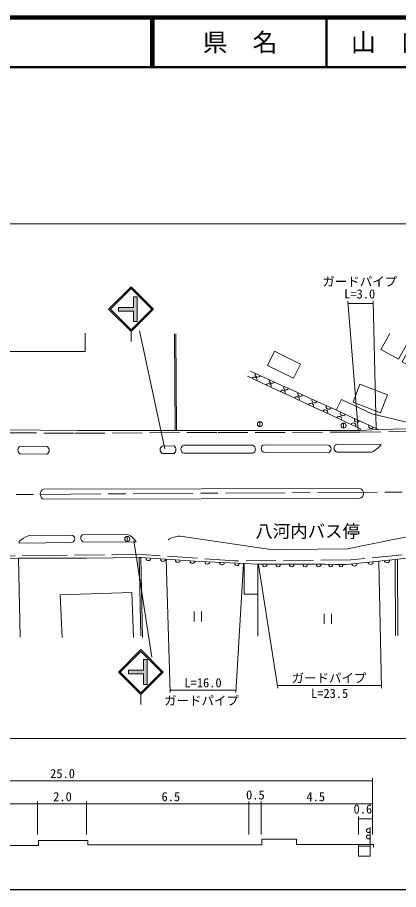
# Model space of a CAD drawing. Units: millimetres, scale not verified, with parts at other scales. Extents: x 40000 to 680000, y 20000 to 380000.
# Drawn here: x 270923 to 347441, y 205000 to 380000 of the extents above; entities that cross this region are included whole.
import ezdxf
from ezdxf.enums import TextEntityAlignment as Align

# ---------------------------------------------------------------- set-up
doc = ezdxf.new("R2010")
doc.units = ezdxf.units.MM
doc.header["$LTSCALE"] = 1000
doc.linetypes.add('CHAIN', pattern=[18.5, 12, -1.5, 3.5, -1.5])
doc.linetypes.add('DASHED', pattern=[7.5, 6, -1.5])
for name, color, linetype, lineweight in [('M-BGD', 7, 'Continuous', 13), ('M-BGD-EXST', 7, 'Continuous', 13), ('M-BMK', 2, 'CHAIN', 13), ('M-STR-HTXT', 7, 'Continuous', 13), ('M-STR-STRC', 7, 'Continuous', 13), ('M-STR-STRD', 7, 'Continuous', 13), ('M-TTL', 2, 'Continuous', 140), ('M-TTL-BAND', 7, 'Continuous', 25), ('M-TTL-LINE', 7, 'Continuous', 50)]:
    doc.layers.add(name, color=color, linetype=linetype, lineweight=lineweight)
doc.layers.add('M-BMK-HTXT', color=7, linetype='Continuous')
doc.layers.add('M-TTL-TXT', color=7, linetype='Continuous')
doc.styles.add('ＭＳ ゴシック', font='')
doc.styles.get('ＭＳ ゴシック').set_extended_font_data('MS Gothic')

msp = doc.modelspace()

# ---------------------------------------------------------------- hatches: boundary and pattern name
at = {"layer": 'M-STR-STRC'}
for points in [[(291226, 321829), (294226, 321829), (294226, 323954), (294976, 323954), (294976, 318954), (294226, 318954), (294226, 321079), (291226, 321079)], [(293204, 249024), (296204, 249024), (296204, 251149), (296954, 251149), (296954, 246149), (296204, 246149), (296204, 248274), (293204, 248274)]]:
    msp.add_hatch(color=256, dxfattribs=at).paths.add_polyline_path(points)

# ---------------------------------------------------------------- linework, layer by layer
at = {"layer": 'M-BGD'}
for p, q in [((302484, 316509), (302578, 297142)), ((322515, 313049), (321098, 310180)), ((327769, 310453), (322515, 313049)), ((321098, 310180), (326352, 307584)), ((326352, 307584), (327769, 310453)), ((317103, 308000), (319938, 306685)), ((320577, 307703), (317727, 308997)), ((319938, 306685), (322773, 305370)), ((323427, 306408), (320577, 307703)), ((326277, 305114), (323427, 306408)), ((339691, 306404), (338307, 302822)), ((345204, 304273), (339691, 306404)), ((322773, 305370), (325608, 304055)), ((329126, 303819), (326277, 305114)), ((325608, 304055), (328443, 302740)), ((331976, 302525), (329126, 303819)), ((338307, 302822), (343819, 300691)), ((343819, 300691), (345204, 304273)), ((328443, 302740), (331278, 301425)), ((331278, 301425), (334113, 300110)), ((334826, 301230), (331976, 302525)), ((337676, 299936), (334826, 301230)), ((334113, 300110), (336948, 298795)), ((340526, 298642), (337676, 299936)), ((336948, 298795), (339783, 297479)), ((343375, 297347), (340526, 298642)), ((302356, 294011), (299986, 293996)), ((318163, 294145), (304333, 294145)), ((333321, 294204), (320441, 294263)), ((343903, 294338), (335093, 294373)), ((343903, 294338), (343902, 294162)), ((271448, 292446), (276827, 292371)), ((276848, 293891), (271469, 293966)), ((299996, 292516), (302366, 292531)), ((304333, 292545), (318163, 292545)), ((320434, 292723), (333314, 292664)), ((335087, 292773), (342068, 292745)), ((354606, 276874), (337185, 273353)), ((271279, 274491), (271274, 274854)), ((281837, 276116), (273101, 275996)), ((284143, 274758), (294692, 274676)), ((284154, 276278), (293196, 276208)), ((294692, 274676), (294694, 274941)), ((271279, 274491), (281858, 274636)), ((271467, 255627), (271130, 271467)), ((295690, 255926), (295357, 271605)), ((298682, 271415), (295723, 271605)), ((301641, 271226), (298682, 271415)), ((346756, 271250), (343479, 270916)), ((346756, 271250), (346848, 255998)), ((304600, 271036), (301641, 271226)), ((307559, 270847), (304600, 271036)), ((310527, 270707), (307559, 270847)), ((313496, 270568), (310527, 270707)), ((316464, 270429), (313496, 270568)), ((319160, 264272), (319218, 270279)), ((321924, 270276), (319218, 270279)), ((324630, 270273), (321924, 270276)), ((327336, 270269), (324630, 270273)), ((330042, 270266), (327336, 270269)), ((332748, 270263), (330042, 270266)), ((334836, 270255), (332748, 270263)), ((336924, 270247), (334836, 270255)), ((340201, 270581), (336924, 270247)), ((343479, 270916), (340201, 270581)), ((342182, 227319), (342182, 216062)), ((274950, 216062), (274950, 222677)), ((284778, 216062), (284778, 222677)), ((317360, 216062), (317360, 222677)), ((319845, 216062), (319845, 222677)), ((342182, 222177), (217304, 222177)), ((339364, 219674), (339364, 216062)), ((342182, 219174), (339364, 219174)), ((341757, 214045), (341757, 217552)), ((339375, 213719), (341757, 213719))]:
    msp.add_line(p, q, dxfattribs=at)
at = {"layer": 'M-BGD', "linetype": 'DASHED'}
for p, q in [((366390, 297204), (339678, 296757)), ((271130, 271467), (263887, 271379)), ((316464, 270429), (319218, 270279))]:
    msp.add_line(p, q, dxfattribs=at)
for points in [[(339678, 296757), (310956, 296731), (282221, 296552), (248800, 296842), (218168, 297319), (190626, 297618), (178656, 297833), (167888, 300374), (164894, 303368), (157544, 314741), (157120, 318068)], [(339665, 297126), (343375, 297347), (357233, 297637)], [(355594, 272933), (337832, 271132), (314545, 270979), (295881, 272211), (277941, 272059), (257020, 271716), (230450, 271366), (214208, 271489), (193907, 271796), (167743, 272067), (157871, 272248)]]:
    msp.add_lwpolyline(points, dxfattribs=at)
at = {"layer": 'M-BGD'}
for points in [[(252980, 297396), (283049, 297096), (302842, 297142), (302753, 316498)], [(284518, 316675), (284511, 312949), (267552, 312968), (267605, 316676)], [(355728, 313997), (352625, 308319), (348150, 310915), (350155, 314483), (349353, 314926), (347411, 311443), (343885, 313385), (345680, 316573)], [(334936, 301180), (335972, 303304), (342051, 300456), (349875, 298595), (353174, 307758), (356256, 313533)], [(302842, 297142), (339665, 297126), (339783, 297479)], [(303591, 275888), (321321, 273306), (323112, 273168), (325104, 273256), (337185, 273353)], [(271130, 271467), (284780, 271498), (295350, 271605), (295723, 271605), (296028, 255602)], [(347321, 255992), (347247, 271325), (346756, 271250)], [(347247, 271325), (355277, 272157), (356087, 272157), (357010, 271075)], [(316464, 270429), (316445, 264263), (319160, 264272), (319157, 255818)], [(294239, 255576), (293921, 264629), (279520, 264158), (279874, 255565)], [(217304, 216062), (217304, 226819), (342182, 226819)], [(217555, 213145), (217555, 213836), (233052, 213836), (233052, 214775), (240109, 214775), (240109, 213844), (275133, 213844), (275133, 214835), (285028, 214835), (285028, 213979), (319959, 213979), (319959, 215079), (326952, 215079), (326952, 214045), (342408, 214045), (342408, 213477)], [(339375, 214045), (339375, 211676), (341757, 211676), (341757, 214045)]]:
    msp.add_lwpolyline(points, dxfattribs=at)
for centre in [(341383, 216834), (341383, 215554)]:
    msp.add_circle(centre, 388, dxfattribs=at)
for centre, radius, start, end in [((319161, 308370), 522, 157.99998, 333.14129), ((318512, 307324), 521, 337.45568, 152.7717), ((321347, 306008), 521, 337.45543, 152.77295), ((322011, 307076), 522, 158.00045, 333.14081), ((324182, 304693), 521, 337.45519, 152.77172), ((324861, 305781), 522, 158.00094, 333.14078), ((327711, 304487), 522, 157.99998, 333.14129), ((327017, 303378), 521, 337.45568, 152.7717), ((330560, 303192), 522, 158.00045, 333.14081), ((329852, 302063), 521, 337.45464, 152.77274), ((332687, 300748), 521, 337.45519, 152.77172), ((333410, 301898), 522, 158.00094, 333.14078), ((335522, 299433), 521, 337.45543, 152.77295), ((336260, 300603), 522, 158.00045, 333.14081), ((339110, 299309), 522, 158.00094, 333.14078), ((338357, 298118), 521, 337.45568, 152.7717), ((341960, 298014), 522, 158.00094, 333.14078), ((301798, 293267), 930, 307.60243, 53.11377), ((304576, 293345), 836, 106.84455, 253.15545), ((317832, 293345), 866, 292.51118, 67.48882), ((320654, 293492), 800, 105.47686, 253.99631), ((333088, 293435), 803, 286.29333, 73.1791), ((335323, 293572), 833, 105.98089, 253.56289), ((337690, 300308), 8739, 300.06353, 315.30875), ((271891, 293200), 875, 118.87031, 239.5329), ((276459, 293136), 849, 295.66845, 62.73475), ((300446, 293259), 868, 121.92727, 238.78894), ((275421, 270252), 6196, 111.99324, 132.01882), ((281664, 275374), 762, 284.68642, 76.88694), ((284474, 275516), 827, 112.74781, 246.36334), ((291082, 272188), 4542, 37.31618, 62.26272), ((303530, 271562), 4327, 89.20051, 122.75305), ((297203, 271504), 494, 175.65901, 357.00692), ((300161, 271315), 494, 175.65967, 357.00635), ((303120, 271125), 494, 175.65901, 357.00692), ((306079, 270936), 494, 175.65963, 357.00753), ((309043, 270772), 495, 176.76936, 357.85631), ((312011, 270633), 495, 176.76939, 357.85514), ((314980, 270493), 495, 176.76875, 357.85571), ((320571, 270231), 453, 174.03161, 5.82737), ((323277, 270228), 453, 174.02984, 5.82914), ((325983, 270225), 453, 174.02984, 5.82914), ((328689, 270221), 453, 174.02984, 5.82914), ((331395, 270218), 453, 174.02984, 5.82914), ((333791, 270130), 371, 159.45948, 20.09439), ((335879, 270122), 371, 159.45977, 20.09575), ((338558, 270465), 552, 191.18112, 0.47453), ((341835, 270800), 552, 191.18225, 0.4734), ((345112, 271134), 552, 191.18225, 0.4734)]:
    msp.add_arc(centre, radius, start, end, dxfattribs=at)
at = {"layer": 'M-BGD-EXST'}
for p, q in [((319609, 298895), (319609, 297895)), ((336411, 298599), (336411, 297599)), ((292977, 275853), (292977, 274853)), ((306374, 260770), (306374, 258770)), ((307874, 260770), (307874, 258770)), ((332491, 260321), (332491, 258321)), ((333991, 260321), (333991, 258321))]:
    msp.add_line(p, q, dxfattribs=at)
for centre in [(319609, 298395), (336411, 298099), (292977, 275353)]:
    msp.add_circle(centre, 500, dxfattribs=at)
at = {"layer": 'M-BMK'}
msp.add_line((361664, 284861), (263167, 284219), dxfattribs=at)
at = {"layer": 'M-STR-HTXT'}
for p, q in [((545705, 338576), (174673, 338576)), ((339329, 297251), (337225, 323088)), ((337265, 322589), (342385, 322589)), ((342911, 297460), (342374, 323089)), ((300808, 271313), (301572, 244542)), ((316332, 270356), (314742, 244538)), ((319297, 270192), (323181, 245427)), ((343452, 270826), (344000, 245421)), ((301558, 245042), (314773, 245037)), ((323103, 245921), (343989, 245921)), ((557213, 235288), (167751, 235296))]:
    msp.add_line(p, q, dxfattribs=at)
at = {"layer": 'M-STR-STRC'}
for p, q in [((289226, 321455), (293726, 325955)), ((289580, 321455), (293726, 325602)), ((298227, 321455), (293726, 325955)), ((297873, 321455), (293726, 325602)), ((294976, 323954), (294226, 323954)), ((294226, 321829), (294226, 323954)), ((294976, 318954), (294976, 323954)), ((289226, 321455), (293726, 316954)), ((289580, 321455), (293726, 317308)), ((291226, 321079), (291226, 321829)), ((294226, 321829), (291226, 321829)), ((294226, 321079), (291226, 321079)), ((293726, 317308), (297873, 321455)), ((293727, 316955), (298227, 321455)), ((294226, 318954), (294226, 321079)), ((294976, 318954), (294226, 318954)), ((293726, 316954), (293726, 314954)), ((295402, 317131), (300517, 293450)), ((294309, 274960), (297899, 251627)), ((291204, 248650), (295704, 253150)), ((291558, 248650), (295704, 252796)), ((300205, 248649), (295704, 253150)), ((299851, 248649), (295704, 252796)), ((296954, 251149), (296204, 251149)), ((296204, 249024), (296204, 251149)), ((296954, 246149), (296954, 251149)), ((291204, 248650), (295704, 244149)), ((291558, 248650), (295704, 244503)), ((293204, 248274), (293204, 249024)), ((296204, 249024), (293204, 249024)), ((295704, 244503), (299851, 248649)), ((295705, 244149), (300205, 248649)), ((296204, 248274), (293204, 248274)), ((296204, 246149), (296204, 248274)), ((296954, 246149), (296204, 246149)), ((295704, 244149), (295704, 242149))]:
    msp.add_line(p, q, dxfattribs=at)
at = {"layer": 'M-STR-STRD'}
for p, q in [((339553, 285507), (276173, 285363)), ((276177, 283343), (339557, 283487))]:
    msp.add_line(p, q, dxfattribs=at)
for centre, radius, start, end in [((276550, 284354), 1077, 110.50902, 249.75136), ((339392, 284497), 1023, 279.32283, 80.93755)]:
    msp.add_arc(centre, radius, start, end, dxfattribs=at)
at = {"layer": 'M-TTL'}
msp.add_line((680000, 380000), (40000, 380000), dxfattribs=at)
at = {"layer": 'M-TTL-BAND'}
msp.add_line((40000, 205000), (579000, 205000), dxfattribs=at)
at = {"layer": 'M-TTL-LINE'}
for p, q in [((297750, 380000), (297750, 370000)), ((298250, 380000), (298250, 370000)), ((333000, 380000), (333000, 370000)), ((40000, 370000), (680000, 370000))]:
    msp.add_line(p, q, dxfattribs=at)

# ---------------------------------------------------------------- texts
at = {"layer": 'M-BGD', "style": 'ＭＳ ゴシック'}
for s, p in [('25.0', (279976, 226819)), ('2.0', (279976, 222177)), ('6.5', (301730, 222177)), ('0.5', (318695, 222531)), ('4.5', (330817, 222177)), ('0.6', (340273, 219689))]:
    msp.add_text(s, height=1833, dxfattribs=at).set_placement(p, align=Align.BOTTOM_CENTER)
at = {"layer": 'M-BMK-HTXT', "style": 'ＭＳ ゴシック'}
msp.add_text('八河内バス停', height=2566, dxfattribs=at).set_placement((318696, 274855), align=Align.BOTTOM_LEFT)
at = {"layer": 'M-STR-HTXT', "style": 'ＭＳ ゴシック'}
for s, p in [('ガードパイプ', (339638, 326999)), ('L=3.0', (339638, 324525)), ('ガードパイプ', (333468, 247446)), ('L=16.0', (308181, 246502)), ('L=23.5', (333601, 244368)), ('ガードパイプ', (307880, 242914))]:
    msp.add_text(s, height=1833, dxfattribs=at).set_placement(p, align=Align.MIDDLE_CENTER)
at = {"layer": 'M-TTL-TXT', "style": 'ＭＳ ゴシック'}
for s, p in [('県\u3000名', (315625, 375000)), ('山\u3000口\u3000県', (350375, 375000))]:
    msp.add_text(s, height=3666, dxfattribs=at).set_placement(p, align=Align.MIDDLE_CENTER)

doc.saveas('drawing.dxf')
